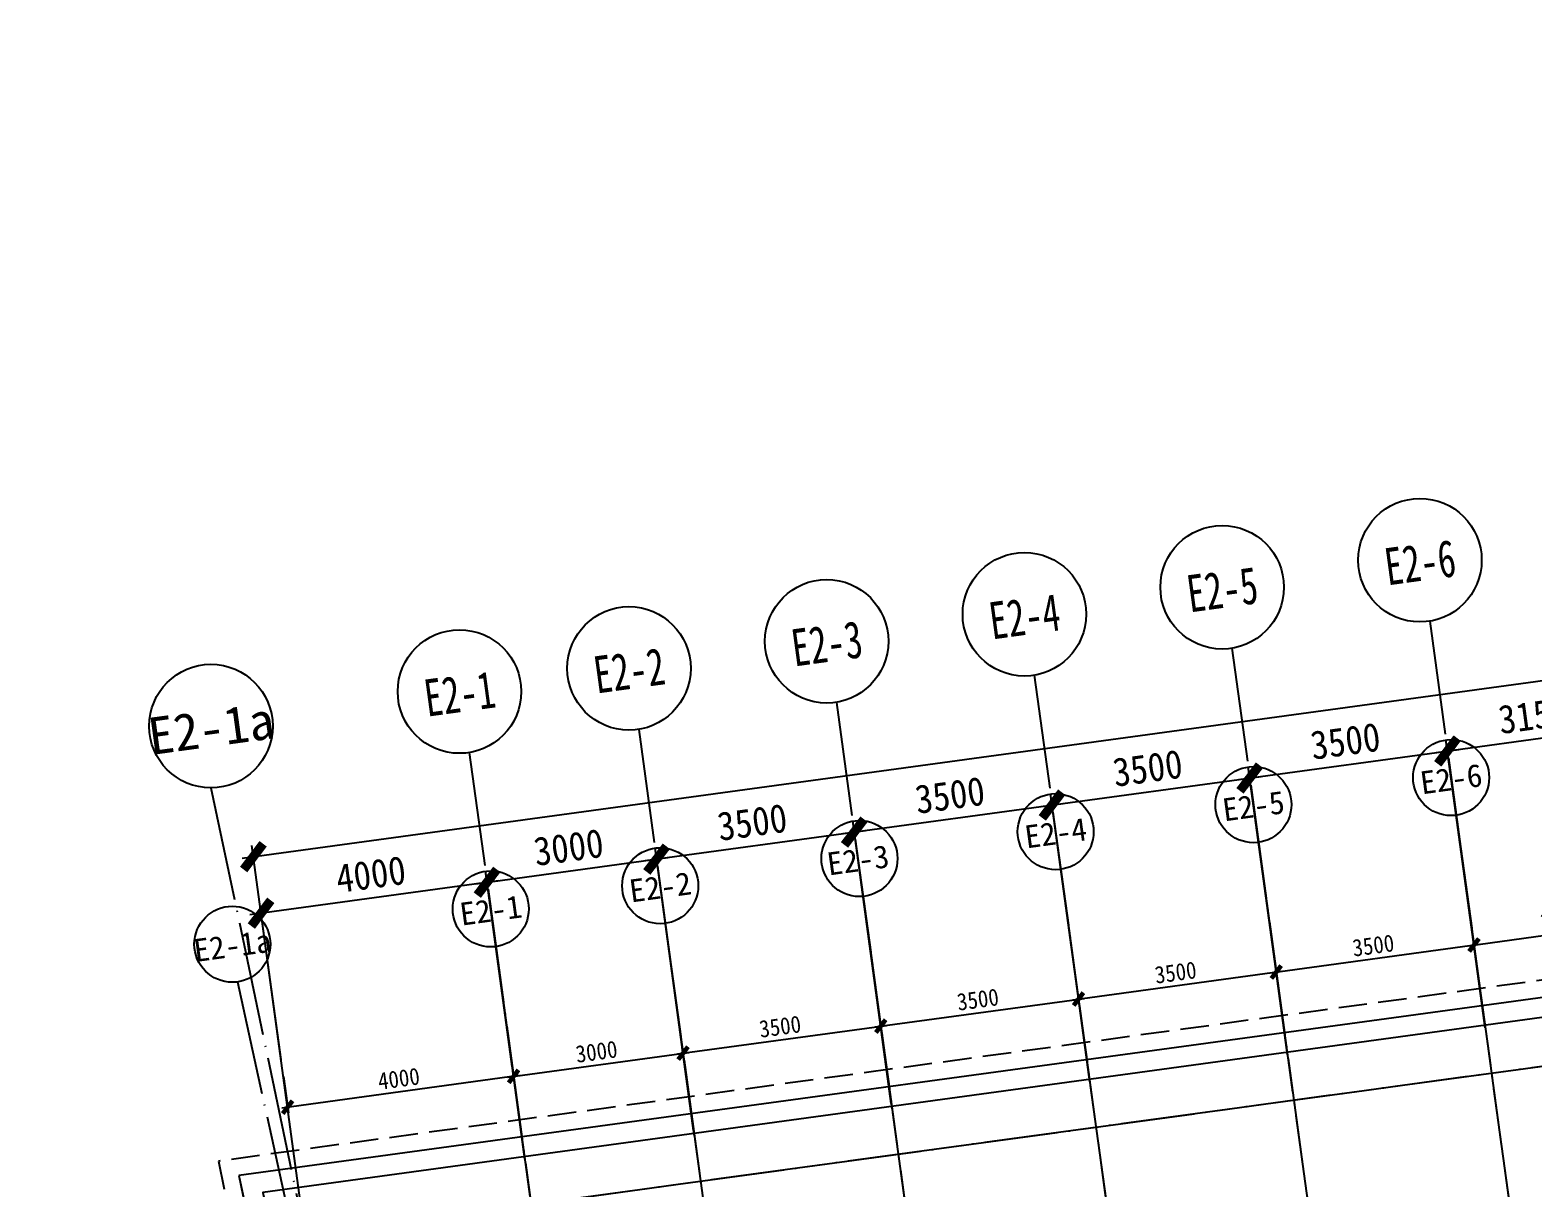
# Model space of a CAD drawing. Header units: millimetres. Extents: x 347599 to 1495443, y -100002 to 152717.
# Drawn here: x 1307746 to 1334104, y 129254 to 149555 of the extents above; entities that cross this region are included whole.
import ezdxf
from ezdxf.enums import TextEntityAlignment as Align

# ---------------------------------------------------------------- set-up
doc = ezdxf.new("R2010")
doc.units = ezdxf.units.MM
doc.header["$LTSCALE"] = 1000
doc.header["$PDMODE"] = 1
doc.linetypes.add('DASH', pattern=[0.35, 0.25, -0.1])
doc.linetypes.add('E-RG-1F$0$$0$DOTE', pattern=[2.42, 2, -0.2, 0.02, -0.2])
doc.layers.get('0').update_dxf_attribs({"linetype": 'CONTINUOUS'})
doc.layers.get('Defpoints').update_dxf_attribs({"linetype": 'CONTINUOUS'})
for name, color, linetype in [('A—文字索引', 40, 'CONTINUOUS'), ('A—楼梯、电梯、栏杆', 50, 'CONTINUOUS'), ('A—轴线、尺寸', 1, 'CONTINUOUS'), ('E2-RI-1F$0$A-SYMB-STRS', 1, 'CONTINUOUS'), ('轴线100', 1, 'CONTINUOUS')]:
    doc.layers.add(name, color=color, linetype=linetype)
doc.styles.add('ARIAL', font='simhei.ttf', dxfattribs={"width": 0.9})
doc.dimstyles.new('200', dxfattribs={"dimscale": 200, "dimtxt": 2.5, "dimasz": 2, "dimexe": 1, "dimexo": 1, "dimgap": 0.8, "dimtad": 1, "dimdec": 0, "dimdsep": 46, "dimtxsty": 'ARIAL', "dimblk1": 'ARCHTICK', "dimblk2": 'ARCHTICK', "dimsah": 1, "dimcen": -0.9, "dimdle": 1, "dimclrd": 256, "dimclre": 256, "dimclrt": 40, "dimaunit": 1, "dimadec": 0, "dimazin": 0, "dimtfac": 0.35, "dimtdec": 0, "dimtix": 1, "dimtmove": 2, "dimatfit": 3, "dimldrblk": 'ARCHTICK', "dimfxl": 0, "dimtvp": 0.8, "dimtolj": 1, "dimtzin": 0, "dimarcsym": 0})
doc.dimstyles.new('副本 100', dxfattribs={"dimscale": 100, "dimtxt": 2.5, "dimasz": 2, "dimexe": 1, "dimexo": 1, "dimgap": 0.8, "dimtad": 1, "dimdec": 0, "dimdsep": 46, "dimtxsty": 'ARIAL', "dimblk1": 'ARCHTICK', "dimblk2": 'ARCHTICK', "dimsah": 1, "dimcen": -0.9, "dimdle": 1, "dimclrd": 256, "dimclre": 256, "dimclrt": 40, "dimaunit": 1, "dimadec": 0, "dimazin": 0, "dimtfac": 0.35, "dimtdec": 0, "dimtix": 1, "dimtmove": 2, "dimatfit": 3, "dimldrblk": 'ARCHTICK', "dimfxl": 0, "dimtvp": 0.8, "dimtolj": 1, "dimtzin": 0, "dimarcsym": 0})

# ---------------------------------------------------------------- blocks, each defined once
blk = doc.blocks.new('_ArchTick')
at = {"color": 0, "linetype": 'ByBlock', "const_width": 0.4}
blk.add_lwpolyline([(-0.5, -0.5), (0.5, 0.5)], dxfattribs=at)
blk = doc.blocks.new('*D244')
at = {"layer": 'A—轴线、尺寸', "linetype": 'ByBlock', "lineweight": -2}
for p, q in [((1319384, 130263), (1318707, 135217)), ((1315563, 134586), (1318932, 135046)), ((1316411, 129857), (1315734, 134811))]:
    blk.add_line(p, q, dxfattribs=at)
at = {"layer": 'Defpoints', "color": 0, "linetype": 'ByBlock'}
for p in [(1318734, 135019), (1319411, 130065), (1316438, 129658)]:
    blk.add_point(p, dxfattribs=at)
at = {"layer": 'A—轴线、尺寸', "linetype": 'ByBlock', "lineweight": -2, "xscale": 400, "yscale": 400, "zscale": 400}
for p, rotation in [((1318734, 135019), 7.783339566187075), ((1315761, 134613), 187.7833395661871)]:
    blk.add_blockref('_ArchTick', p, dxfattribs=dict(at, rotation=rotation))
at = {"layer": 'A—轴线、尺寸', "color": 40, "linetype": 'ByBlock', "insert": (1317192, 135225), "char_height": 500, "attachment_point": 5, "rotation": 7.7833, "style": 'ARIAL'}
blk.add_mtext('\\A1;3000', dxfattribs=at)
blk = doc.blocks.new('*D245')
at = {"layer": 'A—轴线、尺寸', "linetype": 'ByBlock', "lineweight": -2}
for p, q in [((1416467, 143634), (1415668, 149480)), ((1311465, 135035), (1415893, 149309)), ((1312544, 128617), (1311636, 135260))]:
    blk.add_line(p, q, dxfattribs=at)
at = {"layer": 'Defpoints', "color": 0, "linetype": 'ByBlock'}
for p in [(1415695, 149282), (1416494, 143435), (1312571, 128419, 0)]:
    blk.add_point(p, dxfattribs=at)
at = {"layer": 'A—轴线、尺寸', "linetype": 'ByBlock', "lineweight": -2, "xscale": 400, "yscale": 400, "zscale": 400}
for p, rotation in [((1415695, 149282), 7.783339566187075), ((1311663, 135062), 187.7833395661871)]:
    blk.add_blockref('_ArchTick', p, dxfattribs=dict(at, rotation=rotation))
at = {"layer": 'A—轴线、尺寸', "color": 40, "linetype": 'ByBlock', "insert": (1363623, 142581), "char_height": 500, "attachment_point": 5, "rotation": 7.7833, "style": 'ARIAL'}
blk.add_mtext('\\A1;105000', dxfattribs=at)
blk = doc.blocks.new('*D246')
at = {"layer": 'A—轴线、尺寸', "linetype": 'ByBlock', "lineweight": -2}
for p, q in [((1318535, 134992), (1322400, 135520)), ((1322851, 130737), (1322174, 135691)), ((1319384, 130263), (1318707, 135217))]:
    blk.add_line(p, q, dxfattribs=at)
at = {"layer": 'Defpoints', "color": 0, "linetype": 'ByBlock'}
for p in [(1322201, 135493), (1322879, 130539), (1319411, 130065)]:
    blk.add_point(p, dxfattribs=at)
at = {"layer": 'A—轴线、尺寸', "linetype": 'ByBlock', "lineweight": -2, "xscale": 400, "yscale": 400, "zscale": 400}
for p, rotation in [((1322201, 135493), 7.783339566187075), ((1318734, 135019), 187.7833395661871)]:
    blk.add_blockref('_ArchTick', p, dxfattribs=dict(at, rotation=rotation))
at = {"layer": 'A—轴线、尺寸', "color": 40, "linetype": 'ByBlock', "insert": (1320412, 135665), "char_height": 500, "attachment_point": 5, "rotation": 7.7833, "style": 'ARIAL'}
blk.add_mtext('\\A1;3500', dxfattribs=at)
blk = doc.blocks.new('*D247')
at = {"layer": 'A—轴线、尺寸', "linetype": 'ByBlock', "lineweight": -2}
for p, q in [((1326319, 131211), (1325642, 136165)), ((1322003, 135466), (1325867, 135994)), ((1322851, 130737), (1322174, 135691))]:
    blk.add_line(p, q, dxfattribs=at)
at = {"layer": 'Defpoints', "color": 0, "linetype": 'ByBlock'}
for p in [(1325669, 135967), (1326346, 131013), (1322879, 130539)]:
    blk.add_point(p, dxfattribs=at)
at = {"layer": 'A—轴线、尺寸', "linetype": 'ByBlock', "lineweight": -2, "xscale": 400, "yscale": 400, "zscale": 400}
for p, rotation in [((1325669, 135967), 7.783339566187075), ((1322201, 135493), 187.7833395661871)]:
    blk.add_blockref('_ArchTick', p, dxfattribs=dict(at, rotation=rotation))
at = {"layer": 'A—轴线、尺寸', "color": 40, "linetype": 'ByBlock', "insert": (1323879, 136139), "char_height": 500, "attachment_point": 5, "rotation": 7.7833, "style": 'ARIAL'}
blk.add_mtext('\\A1;3500', dxfattribs=at)
blk = doc.blocks.new('*D248')
at = {"layer": 'A—轴线、尺寸', "linetype": 'ByBlock', "lineweight": -2}
for p, q in [((1329787, 131685), (1329110, 136639)), ((1325471, 135940), (1329335, 136468)), ((1326319, 131211), (1325642, 136165))]:
    blk.add_line(p, q, dxfattribs=at)
at = {"layer": 'Defpoints', "color": 0, "linetype": 'ByBlock'}
for p in [(1329137, 136441), (1329814, 131487), (1326346, 131013)]:
    blk.add_point(p, dxfattribs=at)
at = {"layer": 'A—轴线、尺寸', "linetype": 'ByBlock', "lineweight": -2, "xscale": 400, "yscale": 400, "zscale": 400}
for p, rotation in [((1329137, 136441), 7.783339566187075), ((1325669, 135967), 187.7833395661871)]:
    blk.add_blockref('_ArchTick', p, dxfattribs=dict(at, rotation=rotation))
at = {"layer": 'A—轴线、尺寸', "color": 40, "linetype": 'ByBlock', "insert": (1327347, 136613), "char_height": 500, "attachment_point": 5, "rotation": 7.7833, "style": 'ARIAL'}
blk.add_mtext('\\A1;3500', dxfattribs=at)
blk = doc.blocks.new('*D249')
at = {"layer": 'A—轴线、尺寸', "linetype": 'ByBlock', "lineweight": -2}
for p, q in [((1333255, 132159), (1332578, 137113)), ((1328939, 136414), (1332803, 136942)), ((1329787, 131685), (1329110, 136639))]:
    blk.add_line(p, q, dxfattribs=at)
at = {"layer": 'Defpoints', "color": 0, "linetype": 'ByBlock'}
for p in [(1332605, 136915), (1333282, 131961), (1329814, 131487)]:
    blk.add_point(p, dxfattribs=at)
at = {"layer": 'A—轴线、尺寸', "linetype": 'ByBlock', "lineweight": -2, "xscale": 400, "yscale": 400, "zscale": 400}
for p, rotation in [((1332605, 136915), 7.783339566187075), ((1329137, 136441), 187.7833395661871)]:
    blk.add_blockref('_ArchTick', p, dxfattribs=dict(at, rotation=rotation))
at = {"layer": 'A—轴线、尺寸', "color": 40, "linetype": 'ByBlock', "insert": (1330815, 137087), "char_height": 500, "attachment_point": 5, "rotation": 7.7833, "style": 'ARIAL'}
blk.add_mtext('\\A1;3500', dxfattribs=at)
blk = doc.blocks.new('*D250')
at = {"layer": 'A—轴线、尺寸', "linetype": 'ByBlock', "lineweight": -2}
for p, q in [((1332406, 136888), (1335924, 137369)), ((1336376, 132585), (1335699, 137540)), ((1333255, 132159), (1332578, 137113))]:
    blk.add_line(p, q, dxfattribs=at)
at = {"layer": 'Defpoints', "color": 0, "linetype": 'ByBlock'}
for p in [(1335726, 137342), (1336403, 132387), (1333282, 131961)]:
    blk.add_point(p, dxfattribs=at)
at = {"layer": 'A—轴线、尺寸', "linetype": 'ByBlock', "lineweight": -2, "xscale": 400, "yscale": 400, "zscale": 400}
for p, rotation in [((1335726, 137342), 7.783339566187075), ((1332605, 136915), 187.7833395661871)]:
    blk.add_blockref('_ArchTick', p, dxfattribs=dict(at, rotation=rotation))
at = {"layer": 'A—轴线、尺寸', "color": 40, "linetype": 'ByBlock', "insert": (1334109, 137537), "char_height": 500, "attachment_point": 5, "rotation": 7.7833, "style": 'ARIAL'}
blk.add_mtext('\\A1;3150', dxfattribs=at)
blk = doc.blocks.new('*D307')
at = {"layer": 'A—轴线、尺寸', "linetype": 'ByBlock', "lineweight": -2}
for p, q in [((1316203, 131384), (1315734, 134811)), ((1315959, 134640), (1311600, 134044)), ((1312149, 131504), (1311771, 134269))]:
    blk.add_line(p, q, dxfattribs=at)
at = {"layer": 'Defpoints', "color": 0, "linetype": 'ByBlock'}
for p in [(1311798, 134071), (1312176, 131306), (1316230, 131186)]:
    blk.add_point(p, dxfattribs=at)
at = {"layer": 'A—轴线、尺寸', "linetype": 'ByBlock', "lineweight": -2, "xscale": 400, "yscale": 400, "zscale": 400}
for p, rotation in [((1315761, 134613), 7.783339566186998), ((1311798, 134071), 187.783339566187)]:
    blk.add_blockref('_ArchTick', p, dxfattribs=dict(at, rotation=rotation))
at = {"layer": 'A—轴线、尺寸', "color": 40, "linetype": 'ByBlock', "insert": (1313724, 134751), "char_height": 500, "attachment_point": 5, "rotation": 7.7833, "style": 'ARIAL'}
blk.add_mtext('\\A1;4000', dxfattribs=at)
blk = doc.blocks.new('A$C56965FBB')
at = {"layer": 'A—轴线、尺寸', "linetype": 'ByBlock'}
for centre in [(17927, 3386), (14459, 2912), (10991, 2438), (7523, 1964), (4056, 1490), (1083, 1083)]:
    blk.add_circle(centre, 1083, dxfattribs=at)
at = {"layer": 'A—文字索引', "style": 'ARIAL', "width": 0.7}
for s, p in [('E2-6', (17932, 3350)), ('E2-5', (14464, 2876)), ('E2-4', (10996, 2402)), ('E2-3', (7528, 1928)), ('E2-2', (4061, 1454)), ('E2-1', (1088, 1048))]:
    blk.add_text(s, height=650, rotation=7.7833, dxfattribs=at).set_placement(p, align=Align.MIDDLE_CENTER)
blk = doc.blocks.new('*D492')
at = {"layer": 'Defpoints', "color": 0, "linetype": 'Continuous'}
for p in [(1319199, 131617), (1319411, 130065), (1316438, 129658)]:
    blk.add_point(p, dxfattribs=at)
at = {"layer": '轴线100', "linetype": 'Continuous', "lineweight": -2}
for p, q in [((1316127, 131197), (1319298, 131630)), ((1319397, 130164), (1319185, 131716)), ((1316425, 129758), (1316213, 131310))]:
    blk.add_line(p, q, dxfattribs=at)
at = {"layer": '轴线100', "linetype": 'Continuous', "lineweight": -2, "xscale": 200, "yscale": 200, "zscale": 200}
for p, rotation in [((1319199, 131617), 7.783339565677779), ((1316226, 131210), 187.7833395656778)]:
    blk.add_blockref('_ArchTick', p, dxfattribs=dict(at, rotation=rotation))
at = {"layer": '轴线100', "color": 40, "linetype": 'Continuous', "insert": (1317681, 131643), "char_height": 300, "attachment_point": 5, "rotation": 7.7833, "style": 'ARIAL'}
blk.add_mtext('\\A1;3000', dxfattribs=at)
blk = doc.blocks.new('*D493')
at = {"layer": 'Defpoints', "color": 0, "linetype": 'Continuous'}
for p in [(1322666, 132091), (1322879, 130539), (1319411, 130065)]:
    blk.add_point(p, dxfattribs=at)
at = {"layer": '轴线100', "linetype": 'Continuous', "lineweight": -2}
for p, q in [((1319100, 131603), (1322766, 132104)), ((1322865, 130638), (1322653, 132190)), ((1319397, 130164), (1319185, 131716))]:
    blk.add_line(p, q, dxfattribs=at)
at = {"layer": '轴线100', "linetype": 'Continuous', "lineweight": -2, "xscale": 200, "yscale": 200, "zscale": 200}
for p, rotation in [((1322666, 132091), 7.783339565677779), ((1319199, 131617), 187.7833395656778)]:
    blk.add_blockref('_ArchTick', p, dxfattribs=dict(at, rotation=rotation))
at = {"layer": '轴线100', "color": 40, "linetype": 'Continuous', "insert": (1320901, 132083), "char_height": 300, "attachment_point": 5, "rotation": 7.7833, "style": 'ARIAL'}
blk.add_mtext('\\A1;3500', dxfattribs=at)
blk = doc.blocks.new('*D494')
at = {"layer": 'Defpoints', "color": 0, "linetype": 'Continuous'}
for p in [(1326134, 132565), (1326346, 131013), (1322879, 130539)]:
    blk.add_point(p, dxfattribs=at)
at = {"layer": '轴线100', "linetype": 'Continuous', "lineweight": -2}
for p, q in [((1322567, 132077), (1326233, 132578)), ((1326333, 131112), (1326121, 132664)), ((1322865, 130638), (1322653, 132190))]:
    blk.add_line(p, q, dxfattribs=at)
at = {"layer": '轴线100', "linetype": 'Continuous', "lineweight": -2, "xscale": 200, "yscale": 200, "zscale": 200}
for p, rotation in [((1326134, 132565), 7.783339565677779), ((1322666, 132091), 187.7833395656778)]:
    blk.add_blockref('_ArchTick', p, dxfattribs=dict(at, rotation=rotation))
at = {"layer": '轴线100', "color": 40, "linetype": 'Continuous', "insert": (1324369, 132557), "char_height": 300, "attachment_point": 5, "rotation": 7.7833, "style": 'ARIAL'}
blk.add_mtext('\\A1;3500', dxfattribs=at)
blk = doc.blocks.new('*D495')
at = {"layer": 'Defpoints', "color": 0, "linetype": 'Continuous'}
for p in [(1329602, 133039), (1329814, 131487), (1326346, 131013)]:
    blk.add_point(p, dxfattribs=at)
at = {"layer": '轴线100', "linetype": 'Continuous', "lineweight": -2}
for p, q in [((1329801, 131586), (1329588, 133138)), ((1326035, 132551), (1329701, 133052)), ((1326333, 131112), (1326121, 132664))]:
    blk.add_line(p, q, dxfattribs=at)
at = {"layer": '轴线100', "linetype": 'Continuous', "lineweight": -2, "xscale": 200, "yscale": 200, "zscale": 200}
for p, rotation in [((1329602, 133039), 7.783339565677779), ((1326134, 132565), 187.7833395656778)]:
    blk.add_blockref('_ArchTick', p, dxfattribs=dict(at, rotation=rotation))
at = {"layer": '轴线100', "color": 40, "linetype": 'Continuous', "insert": (1327837, 133031), "char_height": 300, "attachment_point": 5, "rotation": 7.7833, "style": 'ARIAL'}
blk.add_mtext('\\A1;3500', dxfattribs=at)
blk = doc.blocks.new('*D496')
at = {"layer": 'Defpoints', "color": 0, "linetype": 'Continuous'}
for p in [(1333070, 133513), (1333282, 131961), (1329814, 131487)]:
    blk.add_point(p, dxfattribs=at)
at = {"layer": '轴线100', "linetype": 'Continuous', "lineweight": -2}
for p, q in [((1329503, 133025), (1333169, 133526)), ((1333268, 132060), (1333056, 133612)), ((1329801, 131586), (1329588, 133138))]:
    blk.add_line(p, q, dxfattribs=at)
at = {"layer": '轴线100', "linetype": 'Continuous', "lineweight": -2, "xscale": 200, "yscale": 200, "zscale": 200}
for p, rotation in [((1333070, 133513), 7.783339565677779), ((1329602, 133039), 187.7833395656778)]:
    blk.add_blockref('_ArchTick', p, dxfattribs=dict(at, rotation=rotation))
at = {"layer": '轴线100', "color": 40, "linetype": 'Continuous', "insert": (1331304, 133505), "char_height": 300, "attachment_point": 5, "rotation": 7.7833, "style": 'ARIAL'}
blk.add_mtext('\\A1;3500', dxfattribs=at)
blk = doc.blocks.new('*D497')
at = {"layer": 'Defpoints', "color": 0, "linetype": 'Continuous'}
for p in [(1336191, 133939), (1336403, 132387), (1333282, 131961)]:
    blk.add_point(p, dxfattribs=at)
at = {"layer": '轴线100', "linetype": 'Continuous', "lineweight": -2}
for p, q in [((1332971, 133499), (1336290, 133953)), ((1336389, 132486), (1336177, 134038)), ((1333268, 132060), (1333056, 133612))]:
    blk.add_line(p, q, dxfattribs=at)
at = {"layer": '轴线100', "linetype": 'Continuous', "lineweight": -2, "xscale": 200, "yscale": 200, "zscale": 200}
for p, rotation in [((1336191, 133939), 7.783339565677779), ((1333070, 133513), 187.7833395656778)]:
    blk.add_blockref('_ArchTick', p, dxfattribs=dict(at, rotation=rotation))
at = {"layer": '轴线100', "color": 40, "linetype": 'Continuous', "insert": (1334599, 133956), "char_height": 300, "attachment_point": 5, "rotation": 7.7833, "style": 'ARIAL'}
blk.add_mtext('\\A1;3150', dxfattribs=at)
blk = doc.blocks.new('*D551')
at = {"layer": 'Defpoints', "color": 0, "linetype": 'Continuous'}
for p in [(1312176, 131306), (1316230, 131186), (1312263, 130669)]:
    blk.add_point(p, dxfattribs=at)
at = {"layer": '轴线100', "linetype": 'Continuous', "lineweight": -2}
for p, q in [((1316216, 131285), (1316213, 131310)), ((1316325, 131224), (1312164, 130655)), ((1312190, 131207), (1312277, 130570))]:
    blk.add_line(p, q, dxfattribs=at)
at = {"layer": '轴线100', "linetype": 'Continuous', "lineweight": -2, "xscale": 200, "yscale": 200, "zscale": 200}
for p, rotation in [((1316226, 131210), 7.783339565677805), ((1312263, 130669), 187.7833395656778)]:
    blk.add_blockref('_ArchTick', p, dxfattribs=dict(at, rotation=rotation))
at = {"layer": '轴线100', "color": 40, "linetype": 'Continuous', "insert": (1314214, 131169), "char_height": 300, "attachment_point": 5, "rotation": 7.7833, "style": 'ARIAL'}
blk.add_mtext('\\A1;4000', dxfattribs=at)

msp = doc.modelspace()

# ---------------------------------------------------------------- linework, layer by layer
at = {"layer": 'A—楼梯、电梯、栏杆', "linetype": 'DASH', "ltscale": 2}
for p, q in [((1339515, 133614.8), (1311048.7, 129723.8)), ((1311048.7, 129723.8), (1318501.7, 94319.2)), ((1311408.6, 129470.2), (1318733.4, 94674.8))]:
    msp.add_line(p, q, dxfattribs=at)
at = {"layer": 'A—楼梯、电梯、栏杆'}
for p, q in [((1339258.4, 133276.9), (1311408.6, 129470.2)), ((1339258.4, 133276.9), (1311408.6, 129470.2)), ((1339258.4, 133276.9), (1311408.6, 129470.2)), ((1311408.6, 129470.2), (1316310.5, 106184.3))]:
    msp.add_line(p, q, dxfattribs=at)
msp.add_lwpolyline([(1338959.1, 132882.7), (1311828.6, 129174.4), (1316580.9, 106599)], dxfattribs=at)
at = {"layer": 'A—轴线、尺寸', "linetype": 'E-RG-1F$0$$0$DOTE'}
for p, q in [((1424068.1, 143659.1), (1307746.3, 127759.5)), ((1332293.6, 139190), (1336222.5, 110446.5)), ((1328825.9, 138716), (1332754.7, 109972.5)), ((1325358.1, 138242), (1329287, 109498.5)), ((1321890.3, 137768), (1325819.2, 109024.5)), ((1318422.6, 137294), (1322351.4, 108550.5)), ((1315450.2, 136887.7), (1319379.1, 108144.2)), ((1310919, 136268.3), (1317759.3, 103765.9))]:
    msp.add_line(p, q, dxfattribs=at)
at = {"layer": 'A—轴线、尺寸', "linetype": 'ByBlock'}
msp.add_circle((1310919, 137351.7), 1083.3, dxfattribs=at)
at = {"layer": 'E2-RI-1F$0$A-SYMB-STRS'}
msp.add_lwpolyline([(1324892.9, 130959.7, 0, 0, 0), (1324873.8, 131119.1, 80, 0, 0), (1324851.3, 131307.6, 0, 0, 0)], format="xyseb", dxfattribs=at)
at = {"layer": '轴线100', "linetype": 'E-RG-1F$0$$0$DOTE'}
for p, q in [((1412791.7, 142117.8), (1307746.3, 127759.5)), ((1332758.7, 135787.7), (1336222.5, 110446.5)), ((1329291, 135313.7), (1332754.7, 109972.5)), ((1325823.2, 134839.7), (1329287, 109498.5)), ((1322355.5, 134365.7), (1325819.2, 109024.5)), ((1318887.7, 133891.7), (1322351.4, 108550.5)), ((1315915.3, 133485.4), (1319379.1, 108144.2)), ((1311384.1, 132866), (1317759.3, 103765.9))]:
    msp.add_line(p, q, dxfattribs=at)
at = {"layer": '轴线100', "linetype": 'ByBlock'}
for centre in [(1332668.5, 136448.2), (1329200.8, 135974.2), (1325733, 135500.2), (1322292.1, 135029.3), (1318797.5, 134552.2), (1315825.4, 134146), (1311293.9, 133526.6)]:
    msp.add_circle(centre, 666.7, dxfattribs=at)

# ---------------------------------------------------------------- block references
at = {"layer": 'A—文字索引'}
msp.add_blockref('A$C56965FBB', (1314194.4, 136873.9), dxfattribs=at)

# ---------------------------------------------------------------- texts
at = {"layer": 'A—文字索引', "style": 'ARIAL'}
msp.add_text('E2-1a', height=650, rotation=7.78334, dxfattribs=at).set_placement((1310923.8, 137316), align=Align.MIDDLE_CENTER)
at = {"layer": '轴线100', "color": 40, "style": 'ARIAL'}
for s, p in [('E2-6', (1332671.5, 136426.2)), ('E2-5', (1329203.8, 135952.3)), ('E2-4', (1325736, 135478.3)), ('E2-3', (1322268.3, 135004.3)), ('E2-2', (1318800.5, 134530.3)), ('E2-1', (1315828.4, 134124)), ('E2-1a', (1311296.9, 133504.6))]:
    msp.add_text(s, height=400, rotation=7.78334, dxfattribs=at).set_placement(p, align=Align.MIDDLE_CENTER)

# ---------------------------------------------------------------- dimensions: what is measured, and where the dimension line sits
at = {"layer": 'A—轴线、尺寸', "linetype": 'ByBlock'}
for base, p1, p2, picture, middle in [((1415695.3, 149281.7), (1312570.9, 128418.9, 0), (1416494.4, 143435.4), '*D245', (1363623.2, 142580.8)), ((1335725.6, 137341.6), (1333281.8, 131960.7), (1336402.8, 132387.3), '*D250', (1334109.2, 137537.3)), ((1332604.6, 136915), (1329814.1, 131486.7), (1333281.8, 131960.7), '*D249', (1330814.9, 137087)), ((1329136.9, 136441), (1326346.3, 131012.7), (1329814.1, 131486.7), '*D248', (1327347.1, 136613)), ((1325669.1, 135967), (1322878.6, 130538.7), (1326346.3, 131012.7), '*D247', (1323879.3, 136139)), ((1322201.4, 135493), (1319410.8, 130064.7), (1322878.6, 130538.7), '*D246', (1320411.6, 135665)), ((1318733.6, 135019), (1316438.4, 129658.4), (1319410.8, 130064.7), '*D244', (1317191.5, 135224.9))]:
    dim = msp.add_linear_dim(base=base, p1=p1, p2=p2, angle=7.78334, dimstyle='200', dxfattribs=at)
    dim.commit()
    dim.dimension.update_dxf_attribs({"geometry": picture, "text_midpoint": middle})
dim = msp.add_linear_dim(base=(1311798.4, 134071.1), p1=(1316229.6, 131186.1), p2=(1312176.4, 131306.1), angle=187.78334, dimstyle='200', override={"dimscale": 200, "dimtxt": 2.5}, dxfattribs=at)
dim.commit()
dim.dimension.update_dxf_attribs({"geometry": '*D307', "text_midpoint": (1313723.9, 134750.9)})
at = {"layer": '轴线100', "linetype": 'Continuous'}
for base, p1, p2, angle, picture, middle in [((1336190.7, 133939.3), (1333281.8, 131960.7), (1336402.8, 132387.3), 7.78334, '*D497', (1334598.8, 133955.5)), ((1333069.7, 133512.7), (1329814.1, 131486.7), (1333281.8, 131960.7), 7.78334, '*D496', (1331304.4, 133505.2)), ((1329601.9, 133038.7), (1326346.3, 131012.7), (1329814.1, 131486.7), 7.78334, '*D495', (1327836.7, 133031.3)), ((1326134.2, 132564.7), (1322878.6, 130538.7), (1326346.3, 131012.7), 7.78334, '*D494', (1324368.9, 132557.3)), ((1322666.4, 132090.7), (1319410.8, 130064.7), (1322878.6, 130538.7), 7.78334, '*D493', (1320901.2, 132083.3)), ((1319198.7, 131616.7), (1316438.4, 129658.4), (1319410.8, 130064.7), 7.78334, '*D492', (1317681.1, 131643.1)), ((1312263.5, 130668.8), (1316229.6, 131186.1), (1312176.4, 131306.1), 187.78334, '*D551', (1314213.5, 131169.1))]:
    dim = msp.add_linear_dim(base=base, p1=p1, p2=p2, angle=angle, dimstyle='副本 100', override={"dimtxt": 3}, dxfattribs=at)
    dim.commit()
    dim.dimension.update_dxf_attribs({"geometry": picture, "text_midpoint": middle})

doc.saveas('drawing.dxf')
